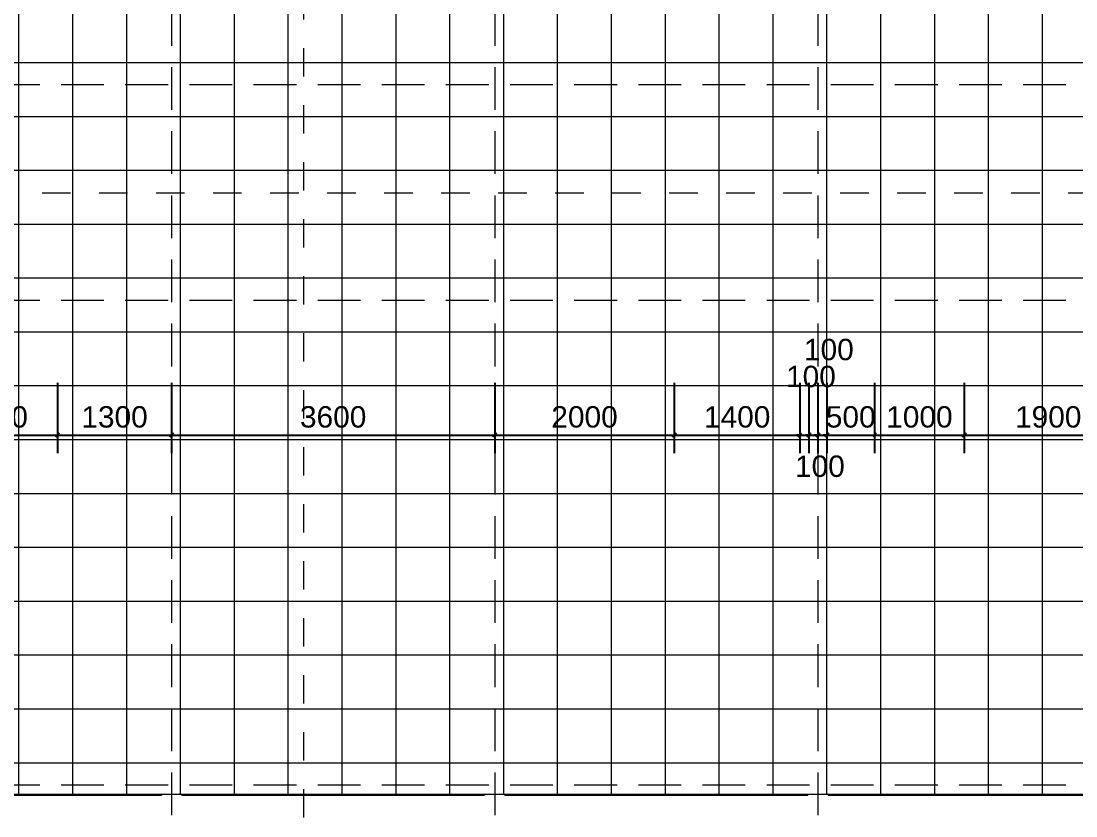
# Model space of a CAD drawing. Header units: millimetres. Extents: x -20510 to 108935, y -243239 to 20306.
# Drawn here: x 13574 to 25323, y -210342 to -201489 of the extents above; entities that cross this region are included whole.
import ezdxf

# ---------------------------------------------------------------- set-up
doc = ezdxf.new("R2010")
doc.units = ezdxf.units.MM
for name, pattern in [('Abgebrochen', [714.375, 476.25, -238.125]), ('Aligning Line', [635, 317.5, -317.5]), ('Hidden', [714.375, 476.25, -238.125])]:
    doc.linetypes.add(name, pattern=pattern)
for name, color, linetype, lineweight in [('A-ANNO-DIMS', 1, 'Continuous', 9), ('G-ANNO-SYMB', 6, 'Abgebrochen', 9), ('S-BEAM', 7, 'Continuous', 9), ('S-FNDN', 7, 'Continuous', 9), ('S-GRID', 1, 'Continuous', 9)]:
    doc.layers.add(name, color=color, linetype=linetype, lineweight=lineweight)
doc.styles.add('Arial_5', font='arial.ttf', dxfattribs={"height": 238.125})
doc.dimstyles.new('SecretInternalLinAngDimStyle5p4736185', dxfattribs={"dimscale": 304.8, "dimtxt": 242.94927, "dimasz": 0.130208, "dimexe": 0.656168, "dimexo": 0.0625, "dimgap": 0.260417, "dimtad": 1, "dimdec": 0, "dimrnd": 100, "dimzin": 0, "dimdsep": 46, "dimtxsty": 'Arial_5', "dimblk1": 'OBLIQUE', "dimblk2": 'OBLIQUE', "dimsah": 1, "dimcen": 0.09, "dimdle": 0.492126, "dimazin": 0, "dimtfac": 1, "dimtdec": 4, "dimtix": 1, "dimtmove": 0, "dimatfit": 3, "dimfxl": 2.624672, "dimfxlon": 1, "dimtvp": 1, "dimtolj": 1, "dimtzin": 0, "dimarcsym": 2})
doc.dimstyles.new('SecretInternalLinAngDimStyle5p4736185_1', dxfattribs={"dimscale": 304.8, "dimtxt": 242.94927, "dimasz": 0.130208, "dimexe": 0.656168, "dimexo": 0.0625, "dimgap": 0.260417, "dimtad": 1, "dimdec": 0, "dimrnd": 100, "dimzin": 0, "dimdsep": 46, "dimtxsty": 'Arial_5', "dimblk1": 'OBLIQUE', "dimblk2": 'OBLIQUE', "dimsah": 1, "dimcen": 0.09, "dimdle": 0.492126, "dimazin": 0, "dimtfac": 1, "dimtdec": 4, "dimtix": 1, "dimtmove": 2, "dimatfit": 3, "dimfxl": 2.624672, "dimfxlon": 1, "dimtvp": 1, "dimtolj": 1, "dimtzin": 0, "dimarcsym": 2})

# ---------------------------------------------------------------- blocks, each defined once
blk = doc.blocks.new('_Oblique')
at = {"color": 0, "linetype": 'ByBlock', "lineweight": -2}
blk.add_line((-0.5, -0.5), (0.5, 0.5), dxfattribs=at)
blk = doc.blocks.new('DIMBLOCK107-07_MẶT BẰNG MÁI')
at = {"layer": 'A-ANNO-DIMS', "color": 0, "lineweight": -2, "transparency": 16777216}
for p, q in [((12580, -205519), (12580, -206300)), ((13980, -205519), (13980, -206300)), ((12430, -206100), (14130, -206100))]:
    blk.add_line(p, q, dxfattribs=at)
at = {"layer": 'Defpoints', "color": 0, "transparency": 16777216}
for p in [(12580, -205500), (13980, -205500), (13980, -206100)]:
    blk.add_point(p, dxfattribs=at)
at = {"layer": 'A-ANNO-DIMS', "color": 0, "lineweight": -2, "transparency": 16777216, "xscale": 39.6875, "yscale": 39.6875, "zscale": 39.6875, "rotation": 180}
blk.add_blockref('_Oblique', (12580, -206100), dxfattribs=at)
at = {"layer": 'A-ANNO-DIMS', "color": 0, "lineweight": -2, "transparency": 16777216, "xscale": 39.6875, "yscale": 39.6875, "zscale": 39.6875}
blk.add_blockref('_Oblique', (13980, -206100), dxfattribs=at)
at = {"layer": 'A-ANNO-DIMS', "color": 0, "transparency": 16777216, "insert": (13280, -205899), "char_height": 238.1, "width": 659.33, "attachment_point": 5, "style": 'Arial_5'}
blk.add_mtext('\\A1;1400', dxfattribs=at)
blk = doc.blocks.new('DIMBLOCK108-07_MẶT BẰNG MÁI')
at = {"layer": 'A-ANNO-DIMS', "color": 0, "lineweight": -2, "transparency": 16777216}
for p, q in [((13980, -205519), (13980, -206300)), ((15250, -205519), (15250, -206300)), ((13830, -206100), (15400, -206100))]:
    blk.add_line(p, q, dxfattribs=at)
at = {"layer": 'Defpoints', "color": 0, "transparency": 16777216}
for p in [(13980, -205500), (15250, -205500), (15250, -206100)]:
    blk.add_point(p, dxfattribs=at)
at = {"layer": 'A-ANNO-DIMS', "color": 0, "lineweight": -2, "transparency": 16777216, "xscale": 39.6875, "yscale": 39.6875, "zscale": 39.6875, "rotation": 180}
blk.add_blockref('_Oblique', (13980, -206100), dxfattribs=at)
at = {"layer": 'A-ANNO-DIMS', "color": 0, "lineweight": -2, "transparency": 16777216, "xscale": 39.6875, "yscale": 39.6875, "zscale": 39.6875}
blk.add_blockref('_Oblique', (15250, -206100), dxfattribs=at)
at = {"layer": 'A-ANNO-DIMS', "color": 0, "transparency": 16777216, "insert": (14615, -205899), "char_height": 238.1, "width": 659.33, "attachment_point": 5, "style": 'Arial_5'}
blk.add_mtext('\\A1;1300', dxfattribs=at)
blk = doc.blocks.new('DIMBLOCK109-07_MẶT BẰNG MÁI')
at = {"layer": 'A-ANNO-DIMS', "color": 0, "lineweight": -2, "transparency": 16777216}
for p, q in [((15250, -205519), (15250, -206300)), ((18850, -205519), (18850, -206300)), ((15100, -206100), (19000, -206100))]:
    blk.add_line(p, q, dxfattribs=at)
at = {"layer": 'Defpoints', "color": 0, "transparency": 16777216}
for p in [(15250, -205500), (18850, -205500), (18850, -206100)]:
    blk.add_point(p, dxfattribs=at)
at = {"layer": 'A-ANNO-DIMS', "color": 0, "lineweight": -2, "transparency": 16777216, "xscale": 39.6875, "yscale": 39.6875, "zscale": 39.6875, "rotation": 180}
blk.add_blockref('_Oblique', (15250, -206100), dxfattribs=at)
at = {"layer": 'A-ANNO-DIMS', "color": 0, "lineweight": -2, "transparency": 16777216, "xscale": 39.6875, "yscale": 39.6875, "zscale": 39.6875}
blk.add_blockref('_Oblique', (18850, -206100), dxfattribs=at)
at = {"layer": 'A-ANNO-DIMS', "color": 0, "transparency": 16777216, "insert": (17050, -205899), "char_height": 238.1, "width": 659.33, "attachment_point": 5, "style": 'Arial_5'}
blk.add_mtext('\\A1;3600', dxfattribs=at)
blk = doc.blocks.new('DIMBLOCK110-07_MẶT BẰNG MÁI')
at = {"layer": 'A-ANNO-DIMS', "color": 0, "lineweight": -2, "transparency": 16777216}
for p, q in [((18850, -205519), (18850, -206300)), ((20850, -205519), (20850, -206300)), ((18700, -206100), (21000, -206100))]:
    blk.add_line(p, q, dxfattribs=at)
at = {"layer": 'Defpoints', "color": 0, "transparency": 16777216}
for p in [(18850, -205500), (20850, -205500), (20850, -206100)]:
    blk.add_point(p, dxfattribs=at)
at = {"layer": 'A-ANNO-DIMS', "color": 0, "lineweight": -2, "transparency": 16777216, "xscale": 39.6875, "yscale": 39.6875, "zscale": 39.6875, "rotation": 180}
blk.add_blockref('_Oblique', (18850, -206100), dxfattribs=at)
at = {"layer": 'A-ANNO-DIMS', "color": 0, "lineweight": -2, "transparency": 16777216, "xscale": 39.6875, "yscale": 39.6875, "zscale": 39.6875}
blk.add_blockref('_Oblique', (20850, -206100), dxfattribs=at)
at = {"layer": 'A-ANNO-DIMS', "color": 0, "transparency": 16777216, "insert": (19850, -205899), "char_height": 238.1, "width": 659.33, "attachment_point": 5, "style": 'Arial_5'}
blk.add_mtext('\\A1;2000', dxfattribs=at)
blk = doc.blocks.new('DIMBLOCK111-07_MẶT BẰNG MÁI')
at = {"layer": 'A-ANNO-DIMS', "color": 0, "lineweight": -2, "transparency": 16777216}
for p, q in [((20850, -205519), (20850, -206300)), ((22250, -205519), (22250, -206300)), ((20700, -206100), (22400, -206100))]:
    blk.add_line(p, q, dxfattribs=at)
at = {"layer": 'Defpoints', "color": 0, "transparency": 16777216}
for p in [(20850, -205500), (22250, -205500), (22250, -206100)]:
    blk.add_point(p, dxfattribs=at)
at = {"layer": 'A-ANNO-DIMS', "color": 0, "lineweight": -2, "transparency": 16777216, "xscale": 39.6875, "yscale": 39.6875, "zscale": 39.6875, "rotation": 180}
blk.add_blockref('_Oblique', (20850, -206100), dxfattribs=at)
at = {"layer": 'A-ANNO-DIMS', "color": 0, "lineweight": -2, "transparency": 16777216, "xscale": 39.6875, "yscale": 39.6875, "zscale": 39.6875}
blk.add_blockref('_Oblique', (22250, -206100), dxfattribs=at)
at = {"layer": 'A-ANNO-DIMS', "color": 0, "transparency": 16777216, "insert": (21550, -205899), "char_height": 238.1, "width": 659.33, "attachment_point": 5, "style": 'Arial_5'}
blk.add_mtext('\\A1;1400', dxfattribs=at)
blk = doc.blocks.new('DIMBLOCK112-07_MẶT BẰNG MÁI')
at = {"layer": 'A-ANNO-DIMS', "color": 0, "lineweight": -2, "transparency": 16777216}
for p, q in [((22250, -205519), (22250, -206300)), ((22350, -205519), (22350, -206300)), ((22250, -206100), (22210, -206100)), ((22250, -206100), (22350, -206100)), ((22350, -206100), (22390, -206100))]:
    blk.add_line(p, q, dxfattribs=at)
at = {"layer": 'Defpoints', "color": 0, "transparency": 16777216}
for p in [(22250, -205500), (22350, -205500), (22350, -206100)]:
    blk.add_point(p, dxfattribs=at)
at = {"layer": 'A-ANNO-DIMS', "color": 0, "lineweight": -2, "transparency": 16777216, "xscale": 39.6875, "yscale": 39.6875, "zscale": 39.6875}
blk.add_blockref('_Oblique', (22250, -206100), dxfattribs=at)
at = {"layer": 'A-ANNO-DIMS', "color": 0, "lineweight": -2, "transparency": 16777216, "xscale": 39.6875, "yscale": 39.6875, "zscale": 39.6875, "rotation": 180}
blk.add_blockref('_Oblique', (22350, -206100), dxfattribs=at)
at = {"layer": 'A-ANNO-DIMS', "color": 0, "transparency": 16777216, "insert": (22094, -205328), "char_height": 238.1, "width": 494.5, "attachment_point": 1, "line_spacing_factor": 0.941778, "style": 'Arial_5'}
blk.add_mtext('\\A1;100', dxfattribs=at)
blk = doc.blocks.new('DIMBLOCK113-07_MẶT BẰNG MÁI')
at = {"layer": 'A-ANNO-DIMS', "color": 0, "lineweight": -2, "transparency": 16777216}
for p, q in [((22350, -205519), (22350, -206300)), ((22450, -205519), (22450, -206300)), ((22350, -206100), (22310, -206100)), ((22350, -206100), (22450, -206100)), ((22450, -206100), (22490, -206100))]:
    blk.add_line(p, q, dxfattribs=at)
at = {"layer": 'Defpoints', "color": 0, "transparency": 16777216}
for p in [(22350, -205500), (22450, -205500), (22450, -206100)]:
    blk.add_point(p, dxfattribs=at)
at = {"layer": 'A-ANNO-DIMS', "color": 0, "lineweight": -2, "transparency": 16777216, "xscale": 39.6875, "yscale": 39.6875, "zscale": 39.6875}
blk.add_blockref('_Oblique', (22350, -206100), dxfattribs=at)
at = {"layer": 'A-ANNO-DIMS', "color": 0, "lineweight": -2, "transparency": 16777216, "xscale": 39.6875, "yscale": 39.6875, "zscale": 39.6875, "rotation": 180}
blk.add_blockref('_Oblique', (22450, -206100), dxfattribs=at)
at = {"layer": 'A-ANNO-DIMS', "color": 0, "transparency": 16777216, "insert": (22194, -206328), "char_height": 238.1, "width": 494.5, "attachment_point": 1, "line_spacing_factor": 0.941778, "style": 'Arial_5'}
blk.add_mtext('\\A1;100', dxfattribs=at)
blk = doc.blocks.new('DIMBLOCK114-07_MẶT BẰNG MÁI')
at = {"layer": 'A-ANNO-DIMS', "color": 0, "lineweight": -2, "transparency": 16777216}
for p, q in [((22450, -205519), (22450, -206300)), ((22550, -205519), (22550, -206300)), ((22450, -206100), (22410, -206100)), ((22450, -206100), (22550, -206100)), ((22550, -206100), (22590, -206100))]:
    blk.add_line(p, q, dxfattribs=at)
at = {"layer": 'Defpoints', "color": 0, "transparency": 16777216}
for p in [(22450, -205500), (22550, -205500), (22550, -206100)]:
    blk.add_point(p, dxfattribs=at)
at = {"layer": 'A-ANNO-DIMS', "color": 0, "lineweight": -2, "transparency": 16777216, "xscale": 39.6875, "yscale": 39.6875, "zscale": 39.6875}
blk.add_blockref('_Oblique', (22450, -206100), dxfattribs=at)
at = {"layer": 'A-ANNO-DIMS', "color": 0, "lineweight": -2, "transparency": 16777216, "xscale": 39.6875, "yscale": 39.6875, "zscale": 39.6875, "rotation": 180}
blk.add_blockref('_Oblique', (22550, -206100), dxfattribs=at)
at = {"layer": 'A-ANNO-DIMS', "color": 0, "transparency": 16777216, "insert": (22294, -205028), "char_height": 238.1, "width": 494.5, "attachment_point": 1, "line_spacing_factor": 0.941778, "style": 'Arial_5'}
blk.add_mtext('\\A1;100', dxfattribs=at)
blk = doc.blocks.new('DIMBLOCK115-07_MẶT BẰNG MÁI')
at = {"layer": 'A-ANNO-DIMS', "color": 0, "lineweight": -2, "transparency": 16777216}
for p, q in [((22550, -205519), (22550, -206300)), ((23080, -205519), (23080, -206300)), ((22550, -206100), (22510, -206100)), ((22550, -206100), (23080, -206100)), ((23080, -206100), (23120, -206100))]:
    blk.add_line(p, q, dxfattribs=at)
at = {"layer": 'Defpoints', "color": 0, "transparency": 16777216}
for p in [(22550, -205500), (23080, -205500), (23080, -206100)]:
    blk.add_point(p, dxfattribs=at)
at = {"layer": 'A-ANNO-DIMS', "color": 0, "lineweight": -2, "transparency": 16777216, "xscale": 39.6875, "yscale": 39.6875, "zscale": 39.6875}
blk.add_blockref('_Oblique', (22550, -206100), dxfattribs=at)
at = {"layer": 'A-ANNO-DIMS', "color": 0, "lineweight": -2, "transparency": 16777216, "xscale": 39.6875, "yscale": 39.6875, "zscale": 39.6875, "rotation": 180}
blk.add_blockref('_Oblique', (23080, -206100), dxfattribs=at)
at = {"layer": 'A-ANNO-DIMS', "color": 0, "transparency": 16777216, "insert": (22815, -205899), "char_height": 238.1, "width": 494.5, "attachment_point": 5, "style": 'Arial_5'}
blk.add_mtext('\\A1;500', dxfattribs=at)
blk = doc.blocks.new('DIMBLOCK116-07_MẶT BẰNG MÁI')
at = {"layer": 'A-ANNO-DIMS', "color": 0, "lineweight": -2, "transparency": 16777216}
for p, q in [((23080, -205519), (23080, -206300)), ((24080, -205519), (24080, -206300)), ((22930, -206100), (24230, -206100))]:
    blk.add_line(p, q, dxfattribs=at)
at = {"layer": 'Defpoints', "color": 0, "transparency": 16777216}
for p in [(23080, -205500), (24080, -205500), (24080, -206100)]:
    blk.add_point(p, dxfattribs=at)
at = {"layer": 'A-ANNO-DIMS', "color": 0, "lineweight": -2, "transparency": 16777216, "xscale": 39.6875, "yscale": 39.6875, "zscale": 39.6875, "rotation": 180}
blk.add_blockref('_Oblique', (23080, -206100), dxfattribs=at)
at = {"layer": 'A-ANNO-DIMS', "color": 0, "lineweight": -2, "transparency": 16777216, "xscale": 39.6875, "yscale": 39.6875, "zscale": 39.6875}
blk.add_blockref('_Oblique', (24080, -206100), dxfattribs=at)
at = {"layer": 'A-ANNO-DIMS', "color": 0, "transparency": 16777216, "insert": (23580, -205899), "char_height": 238.1, "width": 659.33, "attachment_point": 5, "style": 'Arial_5'}
blk.add_mtext('\\A1;1000', dxfattribs=at)
blk = doc.blocks.new('DIMBLOCK117-07_MẶT BẰNG MÁI')
at = {"layer": 'A-ANNO-DIMS', "color": 0, "lineweight": -2, "transparency": 16777216}
for p, q in [((24080, -205519), (24080, -206300)), ((25950, -205519), (25950, -206300)), ((23930, -206100), (26100, -206100))]:
    blk.add_line(p, q, dxfattribs=at)
at = {"layer": 'Defpoints', "color": 0, "transparency": 16777216}
for p in [(24080, -205500), (25950, -205500), (25950, -206100)]:
    blk.add_point(p, dxfattribs=at)
at = {"layer": 'A-ANNO-DIMS', "color": 0, "lineweight": -2, "transparency": 16777216, "xscale": 39.6875, "yscale": 39.6875, "zscale": 39.6875, "rotation": 180}
blk.add_blockref('_Oblique', (24080, -206100), dxfattribs=at)
at = {"layer": 'A-ANNO-DIMS', "color": 0, "lineweight": -2, "transparency": 16777216, "xscale": 39.6875, "yscale": 39.6875, "zscale": 39.6875}
blk.add_blockref('_Oblique', (25950, -206100), dxfattribs=at)
at = {"layer": 'A-ANNO-DIMS', "color": 0, "transparency": 16777216, "insert": (25015, -205899), "char_height": 238.1, "width": 659.33, "attachment_point": 5, "style": 'Arial_5'}
blk.add_mtext('\\A1;1900', dxfattribs=at)

msp = doc.modelspace()

# ---------------------------------------------------------------- hatches: boundary and pattern name
at = {"layer": 'S-FNDN'}
h = msp.add_hatch(dxfattribs=at)
h.set_pattern_fill('FP_2', color=256, style=0, pattern_type=2)
h.set_pattern_definition([(0, (20750, -202550), (0, 600), []), (90, (20750, -202550), (-600, 4e-14), [])])
h.paths.add_polyline_path([(12020.2, -210100), (26650, -210100), (26650, -205200), (37250, -205200), (37250, -196700), (33460, -196700), (33460, -196910), (33450, -196910), (33450, -196922.7), (33460, -196922.7), (33460, -202077.3), (33450, -202077.3), (33450, -202090), (33460, -202090), (33460, -202310), (29540, -202310), (29540, -202090), (29550, -202090), (29550, -202077.3), (29540, -202077.3), (29540, -196922.7), (29550, -196922.7), (29550, -196910), (29540, -196910), (29540, -196700), (8150, -196700), (8150, -195000), (4250, -195000), (4250, -199685.5), (4589.3, -199685.5), (4589.3, -205200), (11050, -205200), (11050, -210100)])
h.paths.add_polyline_path([(32050, -200300), (32050, -199900), (31998.8, -199900.8), (31998.1, -199904.9), (31991.5, -199920.8), (31984.1, -199933.6), (31974, -199943.8), (31956.3, -199955.6), (31952.5, -199956.9), (31938.4, -199960.8), (31925.4, -199962.3), (31908.5, -199960.5), (31892, -199954.3), (31880.4, -199947.2), (31867.3, -199934), (31858.7, -199920.9), (31853.1, -199905.6), (31852.1, -199900), (30950, -199900), (30950, -200300)])
h.paths.add_polyline_path([(6750, -200300), (5650, -200300), (5650, -196900), (6750, -196900), (6750, -200261.7)])

# ---------------------------------------------------------------- linework, layer by layer
at = {"layer": 'G-ANNO-SYMB', "linetype": 'Aligning Line'}
for p, q in [((16721.6, -211631.2), (16721.6, -193998.4)), ((-7146.6, -203400), (41465.8, -203400))]:
    msp.add_line(p, q, dxfattribs=at)
at = {"layer": 'S-BEAM'}
for p, q in [((11762.7, -210110), (15137.3, -210110)), ((15137.3, -210100), (15137.3, -210110)), ((15362.7, -210110), (15362.7, -210100)), ((15362.7, -210110), (18737.3, -210110)), ((18737.3, -210100), (18737.3, -210110)), ((18962.7, -210110), (18962.7, -210100)), ((18962.7, -210110), (22337.3, -210110)), ((22337.3, -210100), (22337.3, -210110)), ((22562.7, -210110), (22562.7, -210100)), ((22562.7, -210110), (25937.3, -210110))]:
    msp.add_line(p, q, dxfattribs=at)
at = {"layer": 'S-FNDN'}
msp.add_line((5550, -210100), (32150, -210100), dxfattribs=at)
at = {"layer": 'S-GRID', "linetype": 'Hidden'}
for p, q in [((15250, -192000), (15250, -213000)), ((18850, -192000), (18850, -213000)), ((22450, -192000), (22450, -213000)), ((39500, -202200), (-3000, -202200)), ((39500, -204600), (-3000, -204600)), ((39500, -210000), (-3000, -210000))]:
    msp.add_line(p, q, dxfattribs=at)

# ---------------------------------------------------------------- dimensions: what is measured, and where the dimension line sits
at = {"layer": 'A-ANNO-DIMS'}
for base, p1, p2, picture, middle in [((22550, -206100), (22450, -205500), (22550, -205500), 'DIMBLOCK114-07_MẶT BẰNG MÁI', (22541.2, -205187.2)), ((22350, -206100), (22250, -205500), (22350, -205500), 'DIMBLOCK112-07_MẶT BẰNG MÁI', (22341.2, -205487.2)), ((22450, -206100), (22350, -205500), (22450, -205500), 'DIMBLOCK113-07_MẶT BẰNG MÁI', (22441.2, -206487.2))]:
    dim = msp.add_linear_dim(base=base, p1=p1, p2=p2, dimstyle='SecretInternalLinAngDimStyle5p4736185_1', override={"dimpost": '<>', "dimfxl": 100}, dxfattribs=at)
    dim.commit()
    dim.dimension.update_dxf_attribs({"geometry": picture, "text_midpoint": middle, "dimtype": 160})
for base, p1, p2, override, picture, middle in [((13980, -206100), (12580, -205500), (13980, -205500), {"dimpost": '<>', "dimfxl": 1400}, 'DIMBLOCK107-07_MẶT BẰNG MÁI', (13280, -205899)), ((15250, -206100), (13980, -205500), (15250, -205500), {"dimpost": '<>', "dimfxl": 1270}, 'DIMBLOCK108-07_MẶT BẰNG MÁI', (14615, -205899)), ((18850, -206100), (15250, -205500), (18850, -205500), {"dimpost": '<>', "dimfxl": 3600}, 'DIMBLOCK109-07_MẶT BẰNG MÁI', (17050, -205899)), ((20850, -206100), (18850, -205500), (20850, -205500), {"dimpost": '<>', "dimfxl": 2000}, 'DIMBLOCK110-07_MẶT BẰNG MÁI', (19850, -205899)), ((22250, -206100), (20850, -205500), (22250, -205500), {"dimpost": '<>', "dimfxl": 1400}, 'DIMBLOCK111-07_MẶT BẰNG MÁI', (21550, -205899)), ((23080, -206100), (22550, -205500), (23080, -205500), {"dimpost": '<>', "dimfxl": 530}, 'DIMBLOCK115-07_MẶT BẰNG MÁI', (22815, -205899)), ((24080, -206100), (23080, -205500), (24080, -205500), {"dimpost": '<>', "dimfxl": 1000}, 'DIMBLOCK116-07_MẶT BẰNG MÁI', (23580, -205899)), ((25950, -206100), (24080, -205500), (25950, -205500), {"dimpost": '<>', "dimfxl": 1870}, 'DIMBLOCK117-07_MẶT BẰNG MÁI', (25015, -205899))]:
    dim = msp.add_linear_dim(base=base, p1=p1, p2=p2, dimstyle='SecretInternalLinAngDimStyle5p4736185', override=override, dxfattribs=at)
    dim.commit()
    dim.dimension.update_dxf_attribs({"geometry": picture, "text_midpoint": middle})

doc.saveas('drawing.dxf')
